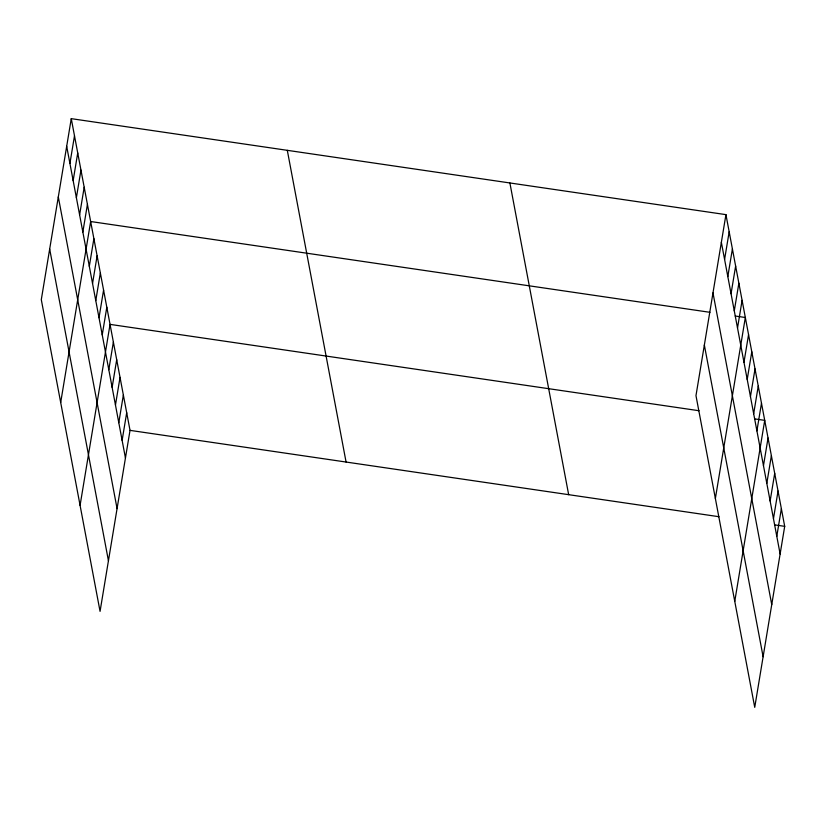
<?xml version="1.0" encoding="UTF-8"?>
<svg xmlns="http://www.w3.org/2000/svg" width="826" height="826" viewBox="0 0 826 826"><rect width="100%" height="100%" fill="white"/><g stroke="black" fill="none" stroke-linecap="round" stroke-linejoin="round"><path stroke-width="1.24" d="M71.263 118.655L41.3 299.652L100.06 611.364L130.023 430.367L71.263 118.655L725.94 214.636L784.7 526.348L754.737 707.345L695.977 395.633L725.94 214.636M69.921 163.455L74.495 135.805M73.153 180.605L77.727 152.944M76.384 197.744L80.958 170.094M79.616 214.884L84.19 187.234M82.848 232.034L87.422 204.383M60.69 402.52L90.653 221.523L709.957 312.311M89.311 266.323L93.885 238.662M92.543 283.463L97.117 255.812M95.775 300.612L100.349 272.952M99.006 317.752L103.58 290.102M102.238 334.891L106.812 307.241M80.081 505.378L110.044 324.381L699.023 410.728M108.805 369.707L113.379 342.047M112.129 387.363L116.703 359.713M115.464 405.029L120.038 377.379M118.789 422.695L123.363 395.035M122.124 440.351L126.698 412.701M724.588 259.436L729.172 231.786M727.82 276.576L732.404 248.925M731.051 293.726L735.636 266.065M734.283 310.865L738.867 283.215M737.515 328.015L742.099 300.354M715.368 498.501L745.331 317.504L735.223 316.017M743.978 362.294L748.562 334.644M747.21 379.444L751.794 351.793M750.442 396.583L755.026 368.933M753.673 413.733L758.258 386.072M756.905 430.873L761.489 403.222M734.758 601.359L764.721 420.362L754.613 418.885M763.472 465.678L768.046 438.028M766.807 483.344L771.381 455.694M770.131 501.01L774.705 473.35M773.466 518.676L778.04 491.016M776.791 536.332L781.365 508.682M130.023 430.367L719.002 516.715M774.592 524.861L784.7 526.348M721.356 242.297L780.126 553.998M712.983 292.9L771.742 604.601M704.351 345.031L763.11 656.742M509.89 182.969L568.66 494.671M287.303 150.332L346.073 462.033M66.689 146.316L125.449 458.017M58.305 196.918L117.075 508.62M49.674 249.049L108.443 560.761"/></g></svg>
